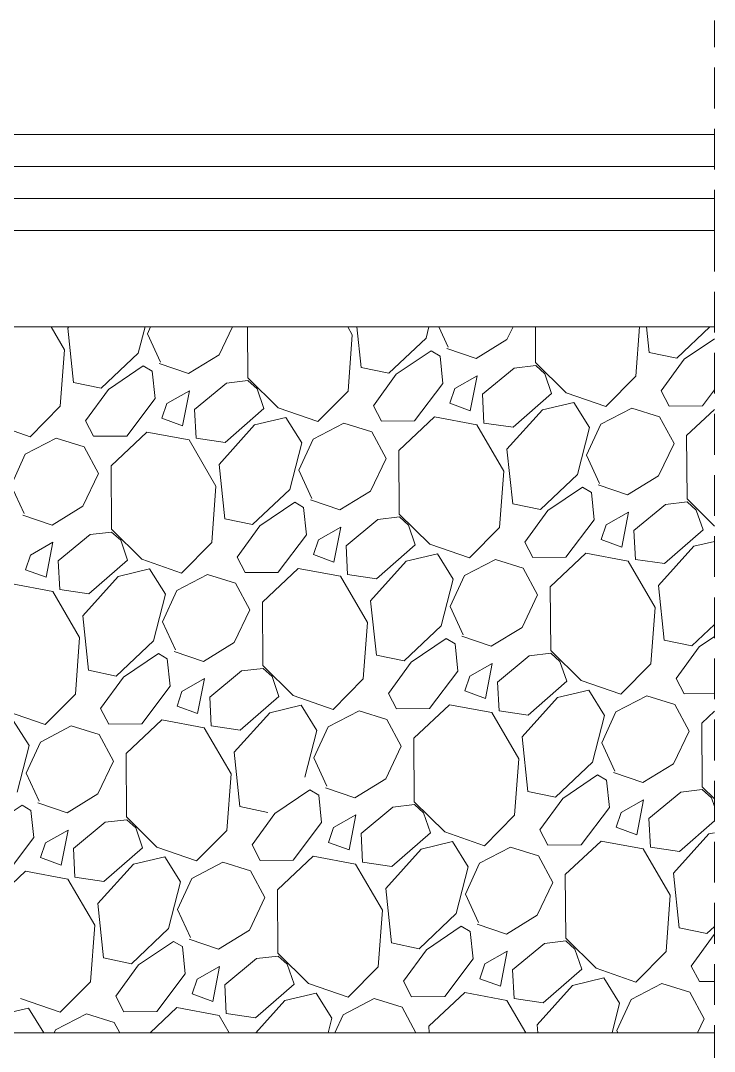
# Model space of a CAD drawing. Header units: millimetres. Extents: x 2100 to 32787, y 24082 to 35493.
# Drawn here: x 4685.2 to 4728.5, y 24163.2 to 24227.4 of the extents above; entities that cross this region are included whole.
import ezdxf

# ---------------------------------------------------------------- set-up
doc = ezdxf.new("R2010")
doc.units = ezdxf.units.MM
doc.linetypes.add('DASHED', pattern=[19.05, 12.7, -6.35])
doc.layers.add('TARAMA', color=130, linetype='Continuous')

msp = doc.modelspace()

# ---------------------------------------------------------------- linework, layer by layer
at = {"linetype": 'DASHED', "lineweight": 5, "ltscale": 0.2}
for p, q in [((4728.451, 24214.332), (4728.451, 24227.424)), ((4728.451, 24214.332), (4728.451, 24164.332)), ((4728.451, 24164.332), (4728.451, 24134.332))]:
    msp.add_line(p, q, dxfattribs=at)
at = {"lineweight": 5}
for p, q in [((4657.698, 24208.332), (4728.451, 24208.332)), ((4728.451, 24164.332), (4677.698, 24164.332))]:
    msp.add_line(p, q, dxfattribs=at)
at = {"layer": 'TARAMA', "color": 4, "linetype": 'DASHED', "lineweight": 5, "ltscale": 0.2}
for p, q in [((4728.451, 24214.332), (4728.451, 24227.424)), ((4728.451, 24214.332), (4728.451, 24164.332)), ((4728.451, 24164.332), (4728.451, 24134.332))]:
    msp.add_line(p, q, dxfattribs=at)
at = {"layer": 'TARAMA', "color": 4, "lineweight": 5, "ltscale": 0.2}
for p, q in [((4657.698, 24220.332), (4728.451, 24220.332)), ((4657.698, 24218.332), (4728.451, 24218.332)), ((4728.451, 24216.332), (4657.698, 24216.332)), ((4657.698, 24214.332), (4728.451, 24214.332))]:
    msp.add_line(p, q, dxfattribs=at)
at = {"layer": 'TARAMA', "color": 4, "linetype": 'Continuous', "lineweight": 5, "ltscale": 0.2, "transparency": 33554687}
for p, q in [((4687.951, 24206.902), (4687.117, 24208.332)), ((4688.149, 24208.261), (4688.213, 24208.332)), ((4688.507, 24204.862), (4688.149, 24208.261)), ((4692.967, 24208.332), (4692.548, 24206.693)), ((4693.115, 24207.892), (4693.317, 24208.332)), ((4697.589, 24206.597), (4698.42, 24208.332)), ((4699.351, 24208.332), (4699.372, 24205.162)), ((4705.887, 24207.842), (4705.601, 24208.332)), ((4706.443, 24205.802), (4706.177, 24208.332)), ((4710.663, 24208.332), (4710.484, 24207.633)), ((4711.862, 24207.076), (4711.282, 24208.332)), ((4715.525, 24207.537), (4715.905, 24208.332)), ((4717.293, 24208.332), (4717.308, 24206.102)), ((4723.558, 24205.261), (4723.789, 24208.332)), ((4724.379, 24206.742), (4724.212, 24208.332)), ((4728.165, 24208.332), (4726.107, 24206.383)), ((4693.926, 24206.136), (4693.115, 24207.892)), ((4705.622, 24204.321), (4705.887, 24207.842)), ((4710.484, 24207.633), (4708.171, 24205.443)), ((4713.608, 24206.358), (4715.525, 24207.537)), ((4728.451, 24207.591), (4726.56, 24206.317)), ((4687.686, 24203.381), (4687.951, 24206.902)), ((4692.548, 24206.693), (4690.235, 24204.503)), ((4710.795, 24206.84), (4708.624, 24205.377)), ((4711.352, 24206.509), (4710.795, 24206.84)), ((4711.777, 24206.981), (4713.608, 24206.358)), ((4726.107, 24206.383), (4724.379, 24206.742)), ((4693.841, 24206.041), (4695.672, 24205.418)), ((4695.672, 24205.418), (4697.589, 24206.597)), ((4711.352, 24206.509), (4711.531, 24204.81)), ((4717.309, 24206.102), (4719.206, 24204.223)), ((4726.56, 24206.317), (4725.134, 24204.354)), ((4692.859, 24205.9), (4690.688, 24204.437)), ((4693.416, 24205.569), (4692.859, 24205.9)), ((4693.416, 24205.569), (4693.595, 24203.87)), ((4708.171, 24205.443), (4706.443, 24205.802)), ((4708.624, 24205.377), (4707.198, 24203.414)), ((4715.977, 24205.763), (4713.995, 24204.13)), ((4717.318, 24205.923), (4715.977, 24205.763)), ((4717.884, 24205.413), (4717.318, 24205.923)), ((4718.309, 24204.176), (4717.884, 24205.413)), ((4690.235, 24204.503), (4688.507, 24204.862)), ((4698.042, 24204.823), (4696.059, 24203.19)), ((4699.382, 24204.983), (4698.042, 24204.823)), ((4699.373, 24205.162), (4701.27, 24203.283)), ((4699.948, 24204.473), (4699.382, 24204.983)), ((4711.531, 24204.81), (4709.765, 24202.47)), ((4713.665, 24205.282), (4712.267, 24204.489)), ((4713.239, 24203.101), (4713.665, 24205.282)), ((4721.679, 24203.364), (4723.558, 24205.261)), ((4690.688, 24204.437), (4689.262, 24202.474)), ((4695.729, 24204.342), (4694.331, 24203.549)), ((4695.303, 24202.161), (4695.729, 24204.342)), ((4700.373, 24203.236), (4699.948, 24204.473)), ((4703.743, 24202.424), (4705.622, 24204.321)), ((4712.267, 24204.489), (4711.956, 24203.573)), ((4713.995, 24204.13), (4714.089, 24202.336)), ((4715.901, 24202.072), (4718.309, 24204.176)), ((4719.206, 24204.223), (4721.679, 24203.364)), ((4725.634, 24203.391), (4725.134, 24204.354)), ((4728.451, 24204.404), (4727.701, 24203.41)), ((4693.595, 24203.87), (4691.829, 24201.53)), ((4694.331, 24203.549), (4694.02, 24202.633)), ((4707.698, 24202.451), (4707.198, 24203.414)), ((4711.956, 24203.573), (4713.239, 24203.101)), ((4717.733, 24203.157), (4719.687, 24203.619)), ((4719.687, 24203.619), (4720.668, 24202.052)), ((4685.807, 24201.484), (4687.686, 24203.381)), ((4696.059, 24203.19), (4696.153, 24201.396)), ((4697.965, 24201.132), (4700.373, 24203.236)), ((4701.27, 24203.283), (4703.743, 24202.424)), ((4715.523, 24200.703), (4717.733, 24203.157)), ((4721.376, 24202.269), (4723.302, 24203.269)), ((4723.302, 24203.269), (4725.039, 24202.73)), ((4727.701, 24203.409), (4725.634, 24203.391)), ((4728.451, 24203.188), (4726.719, 24201.559)), ((4683.334, 24202.343), (4685.807, 24201.484)), ((4689.762, 24201.511), (4689.262, 24202.474)), ((4694.02, 24202.633), (4695.303, 24202.161)), ((4697.587, 24199.763), (4699.797, 24202.217)), ((4699.797, 24202.217), (4701.751, 24202.679)), ((4701.751, 24202.679), (4702.732, 24201.112)), ((4703.44, 24201.329), (4705.366, 24202.329)), ((4705.366, 24202.329), (4707.103, 24201.79)), ((4709.765, 24202.469), (4707.698, 24202.451)), ((4711.011, 24202.715), (4708.783, 24200.619)), ((4713.645, 24202.223), (4711.011, 24202.715)), ((4715.325, 24199.344), (4713.645, 24202.223)), ((4714.089, 24202.336), (4715.901, 24202.072)), ((4720.488, 24200.334), (4721.376, 24202.269)), ((4725.935, 24201.069), (4725.039, 24202.73)), ((4691.829, 24201.529), (4689.762, 24201.511)), ((4693.076, 24201.775), (4690.847, 24199.679)), ((4695.709, 24201.283), (4693.076, 24201.775)), ((4708, 24200.129), (4707.103, 24201.79)), ((4720.668, 24202.052), (4719.922, 24199.135)), ((4726.719, 24201.559), (4726.746, 24197.604)), ((4685.504, 24200.389), (4687.43, 24201.389)), ((4687.43, 24201.389), (4689.167, 24200.85)), ((4690.064, 24199.189), (4689.167, 24200.85)), ((4697.389, 24198.404), (4695.709, 24201.283)), ((4696.153, 24201.396), (4697.965, 24201.132)), ((4702.732, 24201.112), (4701.986, 24198.195)), ((4702.553, 24199.394), (4703.44, 24201.329)), ((4724.963, 24199.039), (4725.935, 24201.069)), ((4684.617, 24198.454), (4685.504, 24200.389)), ((4708.783, 24200.619), (4708.81, 24196.664)), ((4715.881, 24197.304), (4715.523, 24200.703)), ((4721.3, 24198.578), (4720.488, 24200.334)), ((4690.847, 24199.679), (4690.875, 24195.724)), ((4697.945, 24196.364), (4697.587, 24199.763)), ((4707.027, 24198.099), (4708, 24200.129)), ((4689.091, 24197.159), (4690.064, 24199.189)), ((4703.364, 24197.638), (4702.553, 24199.394)), ((4715.06, 24195.823), (4715.325, 24199.344)), ((4719.922, 24199.135), (4717.609, 24196.945)), ((4723.046, 24197.86), (4724.963, 24199.039)), ((4685.428, 24196.698), (4684.617, 24198.454)), ((4697.124, 24194.883), (4697.389, 24198.404)), ((4720.233, 24198.342), (4718.062, 24196.879)), ((4720.79, 24198.011), (4720.233, 24198.342)), ((4721.215, 24198.483), (4723.046, 24197.86)), ((4701.986, 24198.195), (4699.673, 24196.005)), ((4705.11, 24196.92), (4707.027, 24198.099)), ((4720.79, 24198.011), (4720.969, 24196.312)), ((4687.174, 24195.98), (4689.091, 24197.159)), ((4702.297, 24197.402), (4700.126, 24195.939)), ((4702.854, 24197.071), (4702.297, 24197.402)), ((4702.854, 24197.071), (4703.033, 24195.372)), ((4703.279, 24197.543), (4705.11, 24196.92)), ((4717.609, 24196.945), (4715.881, 24197.304)), ((4725.415, 24197.265), (4723.433, 24195.632)), ((4726.756, 24197.425), (4725.415, 24197.265)), ((4726.746, 24197.604), (4728.451, 24195.916)), ((4727.322, 24196.915), (4726.756, 24197.425)), ((4685.343, 24196.603), (4687.174, 24195.98)), ((4699.673, 24196.005), (4697.945, 24196.364)), ((4708.82, 24196.485), (4707.479, 24196.325)), ((4708.811, 24196.664), (4710.708, 24194.785)), ((4709.386, 24195.975), (4708.82, 24196.485)), ((4718.062, 24196.879), (4716.636, 24194.916)), ((4723.103, 24196.784), (4721.705, 24195.991)), ((4722.677, 24194.603), (4723.103, 24196.784)), ((4727.747, 24195.678), (4727.322, 24196.915)), ((4690.875, 24195.724), (4692.772, 24193.845)), ((4700.126, 24195.939), (4698.7, 24193.976)), ((4705.167, 24195.844), (4703.769, 24195.051)), ((4704.741, 24193.663), (4705.167, 24195.844)), ((4707.479, 24196.325), (4705.497, 24194.692)), ((4709.811, 24194.738), (4709.386, 24195.975)), ((4713.181, 24193.926), (4715.06, 24195.823)), ((4720.969, 24196.312), (4719.203, 24193.972)), ((4721.705, 24195.991), (4721.394, 24195.075)), ((4689.544, 24195.385), (4687.561, 24193.752)), ((4690.884, 24195.545), (4689.544, 24195.385)), ((4691.45, 24195.035), (4690.884, 24195.545)), ((4703.033, 24195.372), (4701.267, 24193.032)), ((4721.394, 24195.075), (4722.677, 24194.603)), ((4723.433, 24195.632), (4723.527, 24193.838)), ((4725.339, 24193.574), (4727.747, 24195.678)), ((4687.231, 24194.904), (4685.833, 24194.111)), ((4686.805, 24192.723), (4687.231, 24194.904)), ((4691.875, 24193.798), (4691.45, 24195.035)), ((4695.245, 24192.986), (4697.124, 24194.883)), ((4703.769, 24195.051), (4703.458, 24194.135)), ((4705.497, 24194.692), (4705.591, 24192.898)), ((4707.403, 24192.634), (4709.811, 24194.738)), ((4710.708, 24194.785), (4713.181, 24193.926)), ((4717.136, 24193.953), (4716.636, 24194.916)), ((4724.961, 24192.205), (4727.171, 24194.659)), ((4727.171, 24194.659), (4728.451, 24194.962)), ((4685.833, 24194.111), (4685.522, 24193.195)), ((4689.467, 24191.694), (4691.875, 24193.798)), ((4692.772, 24193.845), (4695.245, 24192.986)), ((4699.2, 24193.013), (4698.7, 24193.976)), ((4703.458, 24194.135), (4704.741, 24193.663)), ((4709.235, 24193.719), (4711.189, 24194.181)), ((4711.189, 24194.181), (4712.17, 24192.614)), ((4712.878, 24192.831), (4714.804, 24193.831)), ((4714.804, 24193.831), (4716.541, 24193.292)), ((4719.203, 24193.971), (4717.136, 24193.953)), ((4720.449, 24194.217), (4718.221, 24192.121)), ((4723.083, 24193.725), (4720.449, 24194.217)), ((4723.527, 24193.838), (4725.339, 24193.574)), ((4685.522, 24193.195), (4686.805, 24192.723)), ((4687.561, 24193.752), (4687.655, 24191.958)), ((4691.299, 24192.779), (4693.253, 24193.241)), ((4693.253, 24193.241), (4694.234, 24191.674)), ((4702.513, 24193.277), (4700.285, 24191.181)), ((4705.147, 24192.785), (4702.513, 24193.277)), ((4707.025, 24191.265), (4709.235, 24193.719)), ((4717.437, 24191.631), (4716.541, 24193.292)), ((4724.763, 24190.846), (4723.083, 24193.725)), ((4689.089, 24190.325), (4691.299, 24192.779)), ((4694.942, 24191.891), (4696.868, 24192.891)), ((4696.868, 24192.891), (4698.605, 24192.352)), ((4701.267, 24193.031), (4699.2, 24193.013)), ((4706.827, 24189.906), (4705.147, 24192.785)), ((4705.591, 24192.898), (4707.403, 24192.634)), ((4712.17, 24192.614), (4711.424, 24189.697)), ((4711.991, 24190.896), (4712.878, 24192.831)), ((4687.211, 24191.845), (4684.578, 24192.337)), ((4687.655, 24191.958), (4689.467, 24191.694)), ((4694.055, 24189.956), (4694.942, 24191.891)), ((4699.502, 24190.691), (4698.605, 24192.352)), ((4718.221, 24192.121), (4718.248, 24188.166)), ((4725.319, 24188.806), (4724.961, 24192.205)), ((4688.891, 24188.966), (4687.211, 24191.845)), ((4694.234, 24191.674), (4693.488, 24188.757)), ((4707.383, 24187.866), (4707.025, 24191.265)), ((4716.465, 24189.601), (4717.437, 24191.631)), ((4698.529, 24188.661), (4699.502, 24190.691)), ((4700.285, 24191.181), (4700.312, 24187.226)), ((4712.802, 24189.14), (4711.991, 24190.896)), ((4724.498, 24187.325), (4724.763, 24190.846)), ((4689.447, 24186.927), (4689.089, 24190.325)), ((4694.866, 24188.2), (4694.055, 24189.956)), ((4706.562, 24186.385), (4706.827, 24189.906)), ((4711.424, 24189.697), (4709.111, 24187.507)), ((4714.548, 24188.422), (4716.465, 24189.601)), ((4728.451, 24189.777), (4727.047, 24188.447)), ((4688.626, 24185.445), (4688.891, 24188.966)), ((4693.488, 24188.757), (4691.175, 24186.567)), ((4696.612, 24187.482), (4698.529, 24188.661)), ((4711.735, 24188.904), (4709.564, 24187.441)), ((4712.292, 24188.573), (4711.735, 24188.904)), ((4712.717, 24189.045), (4714.548, 24188.422)), ((4727.047, 24188.447), (4725.319, 24188.807)), ((4728.451, 24189.022), (4727.5, 24188.381)), ((4694.781, 24188.105), (4696.612, 24187.482)), ((4712.292, 24188.573), (4712.471, 24186.874)), ((4718.249, 24188.166), (4720.145, 24186.287)), ((4727.5, 24188.381), (4726.074, 24186.418)), ((4693.799, 24187.964), (4691.628, 24186.501)), ((4694.356, 24187.633), (4693.799, 24187.964)), ((4694.356, 24187.633), (4694.535, 24185.934)), ((4709.111, 24187.507), (4707.383, 24187.867)), ((4709.564, 24187.441), (4708.138, 24185.478)), ((4716.917, 24187.827), (4714.935, 24186.194)), ((4718.258, 24187.987), (4716.917, 24187.827)), ((4718.824, 24187.477), (4718.258, 24187.987)), ((4719.249, 24186.24), (4718.824, 24187.477)), ((4691.175, 24186.567), (4689.447, 24186.927)), ((4698.982, 24186.887), (4696.999, 24185.254)), ((4700.322, 24187.047), (4698.982, 24186.887)), ((4700.313, 24187.226), (4702.21, 24185.347)), ((4700.888, 24186.537), (4700.322, 24187.047)), ((4712.471, 24186.874), (4710.705, 24184.534)), ((4714.605, 24187.346), (4713.207, 24186.553)), ((4714.179, 24185.165), (4714.605, 24187.346)), ((4722.619, 24185.428), (4724.498, 24187.325)), ((4691.628, 24186.501), (4690.202, 24184.538)), ((4696.669, 24186.406), (4695.271, 24185.613)), ((4696.243, 24184.225), (4696.669, 24186.406)), ((4701.313, 24185.3), (4700.888, 24186.537)), ((4704.683, 24184.488), (4706.562, 24186.385)), ((4713.207, 24186.553), (4712.896, 24185.637)), ((4714.935, 24186.194), (4715.029, 24184.4)), ((4716.841, 24184.136), (4719.249, 24186.24)), ((4720.146, 24186.287), (4722.619, 24185.428)), ((4726.574, 24185.455), (4726.074, 24186.418)), ((4686.747, 24183.548), (4688.626, 24185.445)), ((4694.535, 24185.934), (4692.769, 24183.594)), ((4695.271, 24185.613), (4694.96, 24184.697)), ((4708.638, 24184.515), (4708.138, 24185.478)), ((4712.896, 24185.637), (4714.179, 24185.165)), ((4718.673, 24185.221), (4720.627, 24185.683)), ((4720.627, 24185.683), (4721.608, 24184.116)), ((4728.451, 24185.472), (4726.574, 24185.455)), ((4696.999, 24185.254), (4697.093, 24183.46)), ((4698.905, 24183.196), (4701.313, 24185.3)), ((4702.21, 24185.347), (4704.683, 24184.488)), ((4711.951, 24184.779), (4709.723, 24182.684)), ((4714.585, 24184.287), (4711.951, 24184.779)), ((4716.463, 24182.767), (4718.673, 24185.221)), ((4722.316, 24184.333), (4724.242, 24185.333)), ((4724.242, 24185.333), (4725.979, 24184.794)), ((4726.875, 24183.133), (4725.979, 24184.794)), ((4684.274, 24184.407), (4686.747, 24183.548)), ((4690.702, 24183.575), (4690.202, 24184.538)), ((4694.96, 24184.697), (4696.243, 24184.225)), ((4698.527, 24181.827), (4700.737, 24184.281)), ((4700.737, 24184.281), (4702.691, 24184.743)), ((4702.691, 24184.743), (4703.672, 24183.176)), ((4704.38, 24183.393), (4706.306, 24184.393)), ((4706.306, 24184.393), (4708.043, 24183.854)), ((4710.705, 24184.534), (4708.638, 24184.515)), ((4716.265, 24181.408), (4714.585, 24184.287)), ((4715.029, 24184.4), (4716.841, 24184.136)), ((4721.428, 24182.398), (4722.316, 24184.333)), ((4728.451, 24184.368), (4727.659, 24183.623)), ((4684.755, 24183.803), (4685.736, 24182.236)), ((4692.769, 24183.594), (4690.702, 24183.575)), ((4694.016, 24183.839), (4691.787, 24181.744)), ((4696.649, 24183.347), (4694.015, 24183.839)), ((4708.94, 24182.193), (4708.043, 24183.854)), ((4721.608, 24184.116), (4720.862, 24181.199)), ((4727.659, 24183.623), (4727.686, 24179.668)), ((4686.444, 24182.453), (4688.37, 24183.453)), ((4688.37, 24183.453), (4690.107, 24182.914)), ((4691.004, 24181.253), (4690.107, 24182.914)), ((4698.329, 24180.468), (4696.649, 24183.347)), ((4697.093, 24183.46), (4698.905, 24183.196)), ((4703.672, 24183.176), (4702.926, 24180.259)), ((4703.493, 24181.458), (4704.38, 24183.393)), ((4725.903, 24181.103), (4726.875, 24183.133)), ((4685.736, 24182.236), (4684.99, 24179.319)), ((4685.557, 24180.518), (4686.444, 24182.453)), ((4709.723, 24182.684), (4709.75, 24178.728)), ((4716.821, 24179.369), (4716.463, 24182.767)), ((4722.24, 24180.642), (4721.428, 24182.398)), ((4691.787, 24181.744), (4691.815, 24177.788)), ((4698.885, 24178.429), (4698.527, 24181.827)), ((4707.967, 24180.163), (4708.94, 24182.193)), ((4690.031, 24179.223), (4691.004, 24181.253)), ((4704.304, 24179.702), (4703.493, 24181.458)), ((4716, 24177.887), (4716.265, 24181.408)), ((4720.862, 24181.199), (4718.549, 24179.009)), ((4723.986, 24179.924), (4725.903, 24181.103)), ((4686.368, 24178.762), (4685.557, 24180.518)), ((4698.064, 24176.947), (4698.329, 24180.468)), ((4721.173, 24180.406), (4719.002, 24178.943)), ((4721.73, 24180.075), (4721.173, 24180.406)), ((4722.155, 24180.547), (4723.986, 24179.924)), ((4706.05, 24178.984), (4707.967, 24180.163)), ((4721.73, 24180.075), (4721.909, 24178.376)), ((4727.686, 24179.668), (4728.451, 24178.911)), ((4688.114, 24178.044), (4690.031, 24179.223)), ((4703.237, 24179.466), (4701.066, 24178.003)), ((4703.794, 24179.135), (4703.237, 24179.466)), ((4703.794, 24179.135), (4703.973, 24177.436)), ((4704.219, 24179.607), (4706.05, 24178.984)), ((4718.549, 24179.009), (4716.821, 24179.369)), ((4726.355, 24179.329), (4724.373, 24177.696)), ((4727.696, 24179.489), (4726.355, 24179.329)), ((4728.262, 24178.979), (4727.696, 24179.489)), ((4685.301, 24178.526), (4683.13, 24177.063)), ((4685.858, 24178.195), (4685.301, 24178.526)), ((4686.283, 24178.667), (4688.114, 24178.044)), ((4700.613, 24178.069), (4698.885, 24178.429)), ((4708.419, 24178.389), (4706.437, 24176.756)), ((4709.76, 24178.549), (4708.419, 24178.389)), ((4709.751, 24178.728), (4711.648, 24176.849)), ((4710.326, 24178.039), (4709.76, 24178.549)), ((4719.002, 24178.943), (4717.576, 24176.98)), ((4721.909, 24178.376), (4720.143, 24176.036)), ((4724.043, 24178.848), (4722.645, 24178.055)), ((4723.617, 24176.667), (4724.043, 24178.848)), ((4728.451, 24178.428), (4728.262, 24178.979)), ((4685.858, 24178.195), (4686.037, 24176.496)), ((4691.815, 24177.788), (4693.712, 24175.909)), ((4701.066, 24178.003), (4699.64, 24176.04)), ((4706.107, 24177.908), (4704.709, 24177.115)), ((4705.681, 24175.727), (4706.107, 24177.908)), ((4710.751, 24176.802), (4710.326, 24178.039)), ((4714.121, 24175.99), (4716, 24177.887)), ((4722.645, 24178.055), (4722.334, 24177.14)), ((4690.484, 24177.449), (4688.501, 24175.816)), ((4691.824, 24177.609), (4690.484, 24177.449)), ((4692.39, 24177.099), (4691.824, 24177.609)), ((4692.815, 24175.862), (4692.39, 24177.099)), ((4703.973, 24177.436), (4702.207, 24175.096)), ((4704.709, 24177.115), (4704.398, 24176.2)), ((4722.334, 24177.14), (4723.617, 24176.667)), ((4724.373, 24177.696), (4724.467, 24175.902)), ((4726.279, 24175.638), (4728.451, 24177.536)), ((4686.037, 24176.496), (4684.271, 24174.156)), ((4688.171, 24176.968), (4686.773, 24176.175)), ((4687.745, 24174.787), (4688.171, 24176.968)), ((4696.185, 24175.05), (4698.064, 24176.947)), ((4706.437, 24176.756), (4706.531, 24174.962)), ((4708.343, 24174.698), (4710.751, 24176.802)), ((4711.648, 24176.849), (4714.121, 24175.99)), ((4718.076, 24176.017), (4717.576, 24176.98)), ((4725.901, 24174.269), (4728.111, 24176.723)), ((4728.111, 24176.723), (4728.451, 24176.803)), ((4686.773, 24176.175), (4686.462, 24175.26)), ((4688.501, 24175.816), (4688.595, 24174.022)), ((4690.407, 24173.758), (4692.815, 24175.862)), ((4693.712, 24175.909), (4696.185, 24175.05)), ((4700.14, 24175.077), (4699.64, 24176.04)), ((4704.398, 24176.2), (4705.681, 24175.727)), ((4707.965, 24173.329), (4710.175, 24175.783)), ((4710.175, 24175.783), (4712.129, 24176.245)), ((4712.129, 24176.245), (4713.11, 24174.678)), ((4713.818, 24174.895), (4715.744, 24175.895)), ((4715.744, 24175.895), (4717.481, 24175.357)), ((4720.143, 24176.036), (4718.076, 24176.017)), ((4721.389, 24176.281), (4719.161, 24174.186)), ((4724.023, 24175.789), (4721.389, 24176.281)), ((4725.703, 24172.91), (4724.023, 24175.789)), ((4724.467, 24175.902), (4726.279, 24175.638)), ((4686.462, 24175.26), (4687.745, 24174.787)), ((4692.239, 24174.843), (4694.193, 24175.305)), ((4694.193, 24175.305), (4695.174, 24173.738)), ((4703.453, 24175.341), (4701.225, 24173.246)), ((4706.087, 24174.849), (4703.453, 24175.341)), ((4718.377, 24173.695), (4717.481, 24175.356)), ((4690.029, 24172.389), (4692.239, 24174.843)), ((4695.882, 24173.955), (4697.808, 24174.955)), ((4697.808, 24174.955), (4699.545, 24174.417)), ((4702.207, 24175.096), (4700.14, 24175.077)), ((4707.767, 24171.97), (4706.087, 24174.849)), ((4706.531, 24174.962), (4708.343, 24174.698)), ((4713.11, 24174.678), (4712.364, 24171.761)), ((4712.931, 24172.96), (4713.818, 24174.895)), ((4685.518, 24174.401), (4683.289, 24172.306)), ((4688.151, 24173.909), (4685.518, 24174.401)), ((4689.831, 24171.03), (4688.151, 24173.909)), ((4688.595, 24174.022), (4690.407, 24173.758)), ((4694.995, 24172.02), (4695.882, 24173.955)), ((4700.442, 24172.755), (4699.545, 24174.416)), ((4719.161, 24174.186), (4719.188, 24170.23)), ((4726.259, 24170.871), (4725.901, 24174.269)), ((4695.174, 24173.738), (4694.428, 24170.821)), ((4701.225, 24173.246), (4701.252, 24169.29)), ((4708.323, 24169.931), (4707.965, 24173.329)), ((4717.405, 24171.666), (4718.377, 24173.695)), ((4699.469, 24170.726), (4700.442, 24172.755)), ((4713.742, 24171.204), (4712.931, 24172.96)), ((4725.437, 24169.389), (4725.703, 24172.91)), ((4690.387, 24168.991), (4690.029, 24172.389)), ((4695.806, 24170.264), (4694.995, 24172.02)), ((4707.502, 24168.449), (4707.767, 24171.97)), ((4712.364, 24171.761), (4710.051, 24169.572)), ((4715.488, 24170.486), (4717.405, 24171.666)), ((4689.566, 24167.509), (4689.831, 24171.03)), ((4694.428, 24170.821), (4692.115, 24168.632)), ((4697.552, 24169.546), (4699.469, 24170.726)), ((4712.675, 24170.968), (4710.504, 24169.505)), ((4713.232, 24170.637), (4712.675, 24170.968)), ((4713.657, 24171.109), (4715.488, 24170.486)), ((4727.987, 24170.512), (4726.259, 24170.871)), ((4728.451, 24170.951), (4727.986, 24170.511)), ((4694.739, 24170.028), (4692.568, 24168.565)), ((4695.296, 24169.698), (4694.739, 24170.028)), ((4695.721, 24170.169), (4697.552, 24169.546)), ((4713.232, 24170.637), (4713.411, 24168.938)), ((4719.198, 24170.051), (4717.857, 24169.891)), ((4719.188, 24170.23), (4721.085, 24168.351)), ((4719.764, 24169.541), (4719.198, 24170.051)), ((4728.44, 24170.445), (4727.014, 24168.482)), ((4728.451, 24170.453), (4728.44, 24170.445)), ((4695.296, 24169.698), (4695.475, 24167.998)), ((4710.051, 24169.572), (4708.323, 24169.931)), ((4710.504, 24169.505), (4709.078, 24167.542)), ((4715.545, 24169.41), (4714.147, 24168.617)), ((4715.119, 24167.229), (4715.545, 24169.41)), ((4717.857, 24169.891), (4715.875, 24168.258)), ((4720.189, 24168.304), (4719.764, 24169.541)), ((4723.559, 24167.492), (4725.437, 24169.389)), ((4692.115, 24168.632), (4690.387, 24168.991)), ((4699.922, 24168.951), (4697.939, 24167.318)), ((4701.262, 24169.111), (4699.922, 24168.951)), ((4701.253, 24169.29), (4703.15, 24167.411)), ((4701.828, 24168.601), (4701.262, 24169.111)), ((4713.411, 24168.938), (4711.645, 24166.598)), ((4692.568, 24168.565), (4691.142, 24166.602)), ((4697.609, 24168.47), (4696.211, 24167.677)), ((4697.183, 24166.289), (4697.609, 24168.47)), ((4702.253, 24167.364), (4701.828, 24168.601)), ((4705.623, 24166.552), (4707.502, 24168.449)), ((4714.147, 24168.617), (4713.836, 24167.702)), ((4715.875, 24168.258), (4715.969, 24166.464)), ((4717.781, 24166.2), (4720.189, 24168.304)), ((4721.085, 24168.351), (4723.559, 24167.492)), ((4727.514, 24167.519), (4727.014, 24168.482)), ((4687.687, 24165.612), (4689.566, 24167.509)), ((4695.475, 24167.998), (4693.709, 24165.658)), ((4696.211, 24167.677), (4695.9, 24166.762)), ((4709.578, 24166.579), (4709.078, 24167.542)), ((4713.836, 24167.702), (4715.119, 24167.229)), ((4719.613, 24167.285), (4721.567, 24167.747)), ((4721.567, 24167.747), (4722.548, 24166.18)), ((4728.451, 24167.528), (4727.514, 24167.519)), ((4697.939, 24167.318), (4698.033, 24165.525)), ((4699.845, 24165.26), (4702.253, 24167.364)), ((4701.677, 24166.345), (4703.631, 24166.807)), ((4703.15, 24167.411), (4705.623, 24166.552)), ((4703.631, 24166.807), (4704.612, 24165.24)), ((4712.891, 24166.843), (4710.663, 24164.748)), ((4715.525, 24166.351), (4712.891, 24166.843)), ((4717.403, 24164.831), (4719.613, 24167.285)), ((4723.256, 24166.397), (4725.182, 24167.397)), ((4725.182, 24167.397), (4726.919, 24166.859)), ((4727.815, 24165.197), (4726.919, 24166.859)), ((4685.214, 24166.471), (4687.687, 24165.612)), ((4691.642, 24165.639), (4691.142, 24166.602)), ((4695.9, 24166.762), (4697.183, 24166.289)), ((4699.864, 24164.332), (4701.677, 24166.345)), ((4705.32, 24165.457), (4707.246, 24166.457)), ((4707.246, 24166.457), (4708.983, 24165.919)), ((4711.645, 24166.598), (4709.578, 24166.579)), ((4716.703, 24164.332), (4715.525, 24166.351)), ((4715.969, 24166.464), (4717.781, 24166.2)), ((4722.548, 24166.18), (4722.075, 24164.332)), ((4722.368, 24164.462), (4723.256, 24166.397)), ((4683.741, 24165.405), (4685.695, 24165.867)), ((4685.695, 24165.867), (4686.657, 24164.332)), ((4687.384, 24164.517), (4689.31, 24165.517)), ((4689.31, 24165.517), (4691.047, 24164.979)), ((4693.709, 24165.658), (4691.642, 24165.639)), ((4694.955, 24165.903), (4693.284, 24164.332)), ((4697.589, 24165.411), (4694.955, 24165.903)), ((4698.033, 24165.525), (4699.845, 24165.26)), ((4709.839, 24164.332), (4708.983, 24165.919)), ((4691.396, 24164.332), (4691.047, 24164.979)), ((4698.219, 24164.332), (4697.589, 24165.411)), ((4704.612, 24165.24), (4704.38, 24164.332)), ((4704.804, 24164.332), (4705.32, 24165.457)), ((4727.401, 24164.332), (4727.815, 24165.197)), ((4687.299, 24164.332), (4687.384, 24164.517)), ((4710.663, 24164.748), (4710.666, 24164.332)), ((4717.456, 24164.332), (4717.403, 24164.831)), ((4722.429, 24164.332), (4722.368, 24164.462))]:
    msp.add_line(p, q, dxfattribs=at)

doc.saveas('drawing.dxf')
